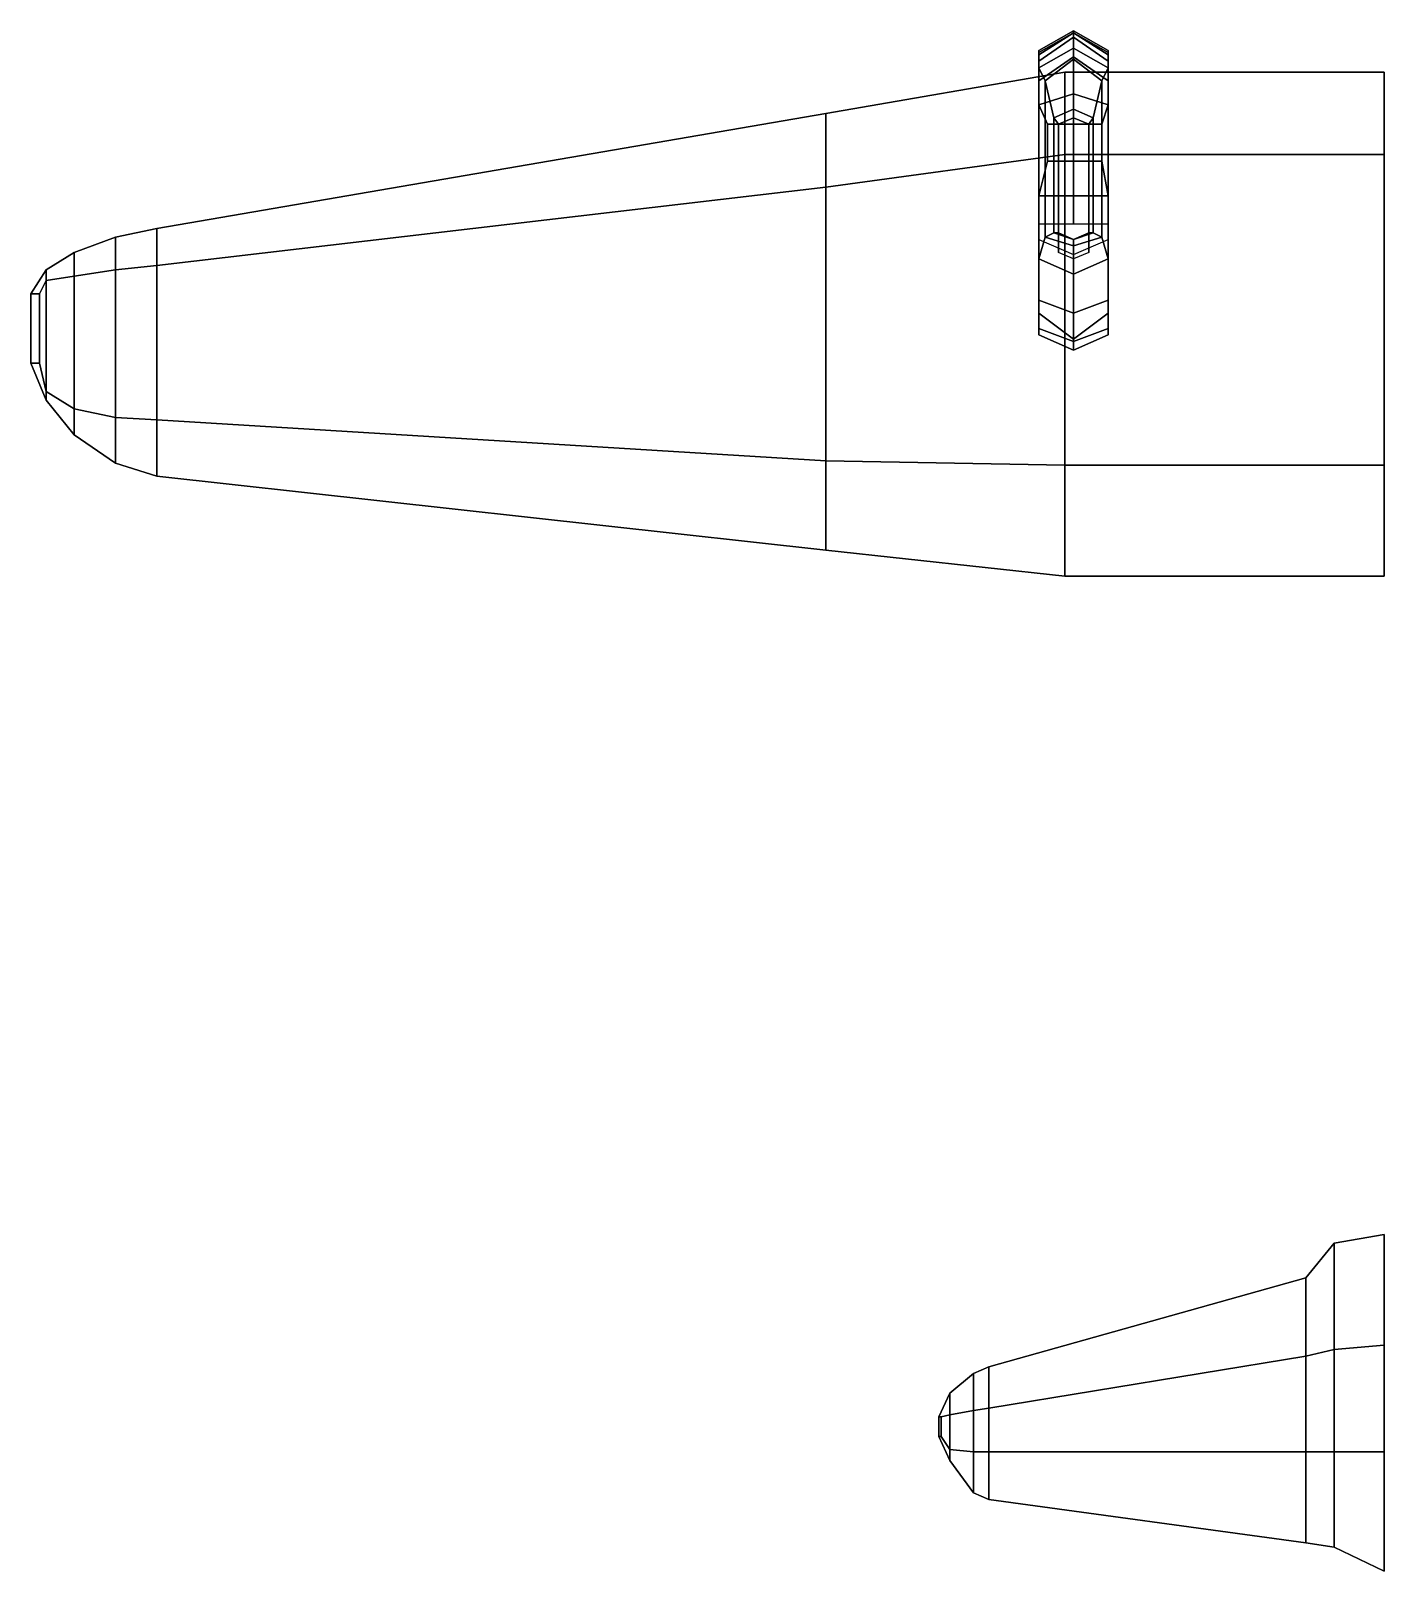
# Model space of a CAD drawing. Extents: x -6.23 to 0, y -4.26 to 2.83.
import ezdxf

# ---------------------------------------------------------------- set-up
doc = ezdxf.new("R2010")
doc.units = 0
doc.layers.add('WING1', color=5, linetype='CONTINUOUS')

msp = doc.modelspace()

# ---------------------------------------------------------------- linework, layer by layer
at = {"layer": 'WING1'}
for points in [[(-1.43, 2.82, -1.37), (-1.43, 2.83, -1.43), (-1.59, 2.74, -1.43), (-1.59, 2.73, -1.37)], [(-1.43, 2.83, -1.43), (-1.43, 2.83, -1.5), (-1.59, 2.74, -1.5), (-1.59, 2.74, -1.43)], [(-1.43, 2.83, -1.5), (-1.43, 2.82, -1.56), (-1.59, 2.72, -1.56), (-1.59, 2.74, -1.5)], [(-1.43, 2.75, -1.24), (-1.43, 2.82, -1.37), (-1.59, 2.73, -1.37), (-1.59, 2.66, -1.24)], [(-1.43, 2.82, -1.56), (-1.43, 2.8, -1.62), (-1.59, 2.69, -1.62), (-1.59, 2.72, -1.56)], [(-1.43, 2.8, -1.62), (-1.43, 2.71, -1.73), (-1.59, 2.6, -1.73), (-1.59, 2.69, -1.62)], [(-1.27, 2.74, -1.5), (-1.27, 2.72, -1.56), (-1.43, 2.82, -1.56), (-1.43, 2.83, -1.5)], [(-1.27, 2.74, -1.43), (-1.27, 2.74, -1.5), (-1.43, 2.83, -1.5), (-1.43, 2.83, -1.43)], [(-1.27, 2.73, -1.37), (-1.27, 2.74, -1.43), (-1.43, 2.83, -1.43), (-1.43, 2.82, -1.37)], [(-1.27, 2.72, -1.56), (-1.27, 2.69, -1.62), (-1.43, 2.8, -1.62), (-1.43, 2.82, -1.56)], [(-1.27, 2.66, -1.24), (-1.27, 2.73, -1.37), (-1.43, 2.82, -1.37), (-1.43, 2.75, -1.24)], [(-1.27, 2.69, -1.62), (-1.27, 2.6, -1.73), (-1.43, 2.71, -1.73), (-1.43, 2.8, -1.62)], [(-1.43, 2.7, -1.18), (-1.43, 2.75, -1.24), (-1.59, 2.66, -1.24), (-1.56, 2.6, -1.18)], [(-1.59, 2.74, -1.43), (-1.59, 1.43, -1.43), (-1.59, 1.53, -1.37), (-1.59, 2.73, -1.37)], [(-1.59, 2.74, -1.5), (-1.59, 1.43, -1.5), (-1.59, 1.43, -1.43), (-1.59, 2.74, -1.43)], [(-1.59, 2.72, -1.56), (-1.59, 1.46, -1.56), (-1.59, 1.43, -1.5), (-1.59, 2.74, -1.5)], [(-1.59, 2.73, -1.37), (-1.59, 1.53, -1.37), (-1.59, 1.78, -1.24), (-1.59, 2.66, -1.24)], [(-1.59, 2.69, -1.62), (-1.59, 1.59, -1.62), (-1.59, 1.46, -1.56), (-1.59, 2.72, -1.56)], [(-1.43, 2.71, -1.73), (-1.43, 2.54, -1.78), (-1.59, 2.49, -1.78), (-1.59, 2.6, -1.73)], [(-1.43, 2.47, -1.09), (-1.43, 2.7, -1.18), (-1.56, 2.6, -1.18), (-1.52, 2.43, -1.09)], [(-1.3, 2.6, -1.18), (-1.27, 2.66, -1.24), (-1.43, 2.75, -1.24), (-1.43, 2.7, -1.18)], [(-1.27, 2.6, -1.73), (-1.27, 2.49, -1.78), (-1.43, 2.54, -1.78), (-1.43, 2.71, -1.73)], [(-1.34, 2.43, -1.09), (-1.3, 2.6, -1.18), (-1.43, 2.7, -1.18), (-1.43, 2.47, -1.09)], [(-1.27, 1.43, -1.5), (-1.27, 1.46, -1.56), (-1.27, 2.72, -1.56), (-1.27, 2.74, -1.5)], [(-1.27, 1.43, -1.43), (-1.27, 1.43, -1.5), (-1.27, 2.74, -1.5), (-1.27, 2.74, -1.43)], [(-1.27, 1.53, -1.37), (-1.27, 1.43, -1.43), (-1.27, 2.74, -1.43), (-1.27, 2.73, -1.37)], [(-1.27, 1.78, -1.24), (-1.27, 1.53, -1.37), (-1.27, 2.73, -1.37), (-1.27, 2.66, -1.24)], [(-1.27, 1.46, -1.56), (-1.27, 1.59, -1.62), (-1.27, 2.69, -1.62), (-1.27, 2.72, -1.56)], [(-2.57, 2.11, -0.14), (-1.47, 2.26, -0.24), (-1.47, 2.64, -0.42), (-2.57, 2.45, -0.28)], [(-2.57, 2.45, -0.28), (-1.47, 2.64, -0.42), (-1.47, 2.26, -0.6), (-2.57, 2.11, -0.41)], [(-1.59, 2.6, -1.73), (-1.59, 1.87, -1.73), (-1.59, 1.59, -1.62), (-1.59, 2.69, -1.62)], [(-1.59, 2.66, -1.24), (-1.59, 1.78, -1.24), (-1.56, 1.88, -1.18), (-1.56, 2.6, -1.18)], [(-1.47, 2.26, -0.24), (0, 2.26, -0.25), (0, 2.64, -0.43), (-1.47, 2.64, -0.42)], [(-1.47, 2.64, -0.42), (0, 2.64, -0.43), (0, 2.26, -0.59), (-1.47, 2.26, -0.6)], [(-1.3, 1.88, -1.18), (-1.27, 1.78, -1.24), (-1.27, 2.66, -1.24), (-1.3, 2.6, -1.18)], [(-1.27, 1.59, -1.62), (-1.27, 1.87, -1.73), (-1.27, 2.6, -1.73), (-1.27, 2.69, -1.62)], [(-1.59, 2.49, -1.78), (-1.59, 2.07, -1.78), (-1.59, 1.94, -1.73), (-1.59, 2.6, -1.73)], [(-1.56, 2.6, -1.18), (-1.56, 1.88, -1.18), (-1.52, 1.9, -1.09), (-1.52, 2.43, -1.09)], [(-1.34, 1.9, -1.09), (-1.3, 1.88, -1.18), (-1.3, 2.6, -1.18), (-1.34, 2.43, -1.09)], [(-1.27, 1.94, -1.73), (-1.27, 2.07, -1.78), (-1.27, 2.49, -1.78), (-1.27, 2.6, -1.73)], [(-1.43, 2.54, -1.78), (-1.43, 2.07, -1.78), (-1.59, 2.07, -1.78), (-1.59, 2.49, -1.78)], [(-1.59, 2.49, -1.78), (-1.59, 2.07, -1.78), (-1.43, 2.07, -1.78), (-1.43, 2.54, -1.78)], [(-1.43, 2.54, -1.78), (-1.43, 2.4, -1.81), (-1.55, 2.4, -1.81), (-1.59, 2.49, -1.78)], [(-1.55, 2.4, -1.81), (-1.55, 2.23, -1.81), (-1.59, 2.07, -1.78), (-1.59, 2.49, -1.78)], [(-1.43, 2.4, -1.81), (-1.43, 2.23, -1.81), (-1.43, 2.07, -1.78), (-1.43, 2.54, -1.78)], [(-1.27, 2.49, -1.78), (-1.3, 2.4, -1.81), (-1.43, 2.4, -1.81), (-1.43, 2.54, -1.78)], [(-1.43, 2.54, -1.78), (-1.43, 2.07, -1.78), (-1.27, 2.07, -1.78), (-1.27, 2.49, -1.78)], [(-1.27, 2.49, -1.78), (-1.27, 2.07, -1.78), (-1.43, 2.07, -1.78), (-1.43, 2.54, -1.78)], [(-1.43, 2.07, -1.78), (-1.43, 2.23, -1.81), (-1.43, 2.4, -1.81), (-1.43, 2.54, -1.78)], [(-1.27, 2.07, -1.78), (-1.3, 2.23, -1.81), (-1.3, 2.4, -1.81), (-1.27, 2.49, -1.78)], [(-5.65, 1.75, 0.13), (-2.57, 2.11, -0.14), (-2.57, 2.45, -0.28), (-5.65, 1.92, 0.07)], [(-5.65, 1.92, 0.07), (-2.57, 2.45, -0.28), (-2.57, 2.11, -0.41), (-5.65, 1.75, 0.02)], [(-1.43, 2.43, -0.91), (-1.43, 2.47, -1.09), (-1.52, 2.43, -1.09), (-1.5, 2.4, -0.91)], [(-1.52, 2.43, -1.09), (-1.52, 1.9, -1.09), (-1.5, 1.9, -0.91), (-1.5, 2.4, -0.91)], [(-1.43, 2.43, -0.57), (-1.43, 2.43, -0.73), (-1.5, 2.4, -0.73), (-1.5, 2.4, -0.57)], [(-1.43, 2.43, -0.73), (-1.43, 2.43, -0.91), (-1.5, 2.4, -0.91), (-1.5, 2.4, -0.73)], [(-1.36, 2.4, -0.91), (-1.34, 2.43, -1.09), (-1.43, 2.47, -1.09), (-1.43, 2.43, -0.91)], [(-1.36, 2.4, -0.73), (-1.36, 2.4, -0.91), (-1.43, 2.43, -0.91), (-1.43, 2.43, -0.73)], [(-1.36, 2.4, -0.57), (-1.36, 2.4, -0.73), (-1.43, 2.43, -0.73), (-1.43, 2.43, -0.57)], [(-1.36, 1.9, -0.91), (-1.34, 1.9, -1.09), (-1.34, 2.43, -1.09), (-1.36, 2.4, -0.91)], [(-1.43, 2.4, -1.81), (-1.43, 2.23, -1.81), (-1.55, 2.23, -1.81), (-1.55, 2.4, -1.81)], [(-1.5, 2.4, -0.91), (-1.5, 1.9, -0.91), (-1.5, 1.9, -0.73), (-1.5, 2.4, -0.73)], [(-1.5, 2.4, -0.73), (-1.5, 1.9, -0.73), (-1.5, 1.81, -0.6), (-1.5, 2.4, -0.57)], [(-1.3, 2.4, -1.81), (-1.3, 2.23, -1.81), (-1.43, 2.23, -1.81), (-1.43, 2.4, -1.81)], [(-1.36, 1.9, -0.73), (-1.36, 1.9, -0.91), (-1.36, 2.4, -0.91), (-1.36, 2.4, -0.73)], [(-1.36, 1.81, -0.6), (-1.36, 1.9, -0.73), (-1.36, 2.4, -0.73), (-1.36, 2.4, -0.57)], [(-1.47, 0.83, -0.24), (-1.47, 2.26, -0.24), (-2.57, 2.11, -0.14), (-2.57, 0.85, -0.14)], [(-2.57, 2.11, -0.41), (-1.47, 2.26, -0.6), (-1.47, 0.83, -0.6), (-2.57, 0.85, -0.41)], [(-1.59, 2.07, -1.78), (-1.55, 2.23, -1.81), (-1.43, 2.23, -1.81), (-1.43, 2.07, -1.78)], [(0, 0.83, -0.25), (0, 2.26, -0.25), (-1.47, 2.26, -0.24), (-1.47, 0.83, -0.24)], [(-1.47, 2.26, -0.6), (0, 2.26, -0.59), (0, 0.83, -0.59), (-1.47, 0.83, -0.6)], [(-1.43, 2.07, -1.78), (-1.43, 2.23, -1.81), (-1.3, 2.23, -1.81), (-1.27, 2.07, -1.78)], [(-2.57, 0.85, -0.14), (-2.57, 2.11, -0.14), (-5.65, 1.75, 0.13), (-5.65, 1.04, 0.13)], [(-5.65, 1.75, 0.02), (-2.57, 2.11, -0.41), (-2.57, 0.85, -0.41), (-5.65, 1.04, 0.02)], [(-1.59, 1.94, -1.73), (-1.59, 2.07, -1.78), (-1.43, 2.07, -1.78), (-1.43, 1.94, -1.73)], [(-1.43, 1.94, -1.73), (-1.43, 2.07, -1.78), (-1.27, 2.07, -1.78), (-1.27, 1.94, -1.73)], [(-5.84, 1.73, 0.15), (-5.65, 1.75, 0.13), (-5.65, 1.92, 0.07), (-5.84, 1.88, 0.1)], [(-5.84, 1.88, 0.1), (-5.65, 1.92, 0.07), (-5.65, 1.75, 0.02), (-5.84, 1.73, 0.05)], [(-6.03, 1.7, 0.17), (-5.84, 1.73, 0.15), (-5.84, 1.88, 0.1), (-6.03, 1.81, 0.13)], [(-6.03, 1.81, 0.13), (-5.84, 1.88, 0.1), (-5.84, 1.73, 0.05), (-6.03, 1.7, 0.09)], [(-1.56, 1.88, -1.18), (-1.59, 1.78, -1.24), (-1.43, 1.71, -1.24), (-1.43, 1.84, -1.18)], [(-1.59, 1.59, -1.62), (-1.59, 1.87, -1.73), (-1.43, 1.8, -1.73), (-1.43, 1.53, -1.62)], [(-1.52, 1.9, -1.09), (-1.56, 1.88, -1.18), (-1.43, 1.84, -1.18), (-1.43, 1.87, -1.09)], [(-1.5, 1.9, -0.91), (-1.52, 1.9, -1.09), (-1.43, 1.87, -1.09), (-1.43, 1.87, -0.91)], [(-1.5, 1.81, -0.6), (-1.5, 1.9, -0.73), (-1.43, 1.87, -0.73), (-1.43, 1.78, -0.6)], [(-1.5, 1.9, -0.73), (-1.5, 1.9, -0.91), (-1.43, 1.87, -0.91), (-1.43, 1.87, -0.73)], [(-1.43, 1.87, -1.09), (-1.43, 1.84, -1.18), (-1.3, 1.88, -1.18), (-1.34, 1.9, -1.09)], [(-1.43, 1.87, -0.91), (-1.43, 1.87, -1.09), (-1.34, 1.9, -1.09), (-1.36, 1.9, -0.91)], [(-1.43, 1.87, -0.73), (-1.43, 1.87, -0.91), (-1.36, 1.9, -0.91), (-1.36, 1.9, -0.73)], [(-1.43, 1.78, -0.6), (-1.43, 1.87, -0.73), (-1.36, 1.9, -0.73), (-1.36, 1.81, -0.6)], [(-1.43, 1.84, -1.18), (-1.43, 1.71, -1.24), (-1.27, 1.78, -1.24), (-1.3, 1.88, -1.18)], [(-1.43, 1.53, -1.62), (-1.43, 1.8, -1.73), (-1.27, 1.87, -1.73), (-1.27, 1.59, -1.62)], [(-6.16, 1.68, 0.18), (-6.03, 1.7, 0.17), (-6.03, 1.81, 0.13), (-6.16, 1.73, 0.16)], [(-6.16, 1.73, 0.16), (-6.03, 1.81, 0.13), (-6.03, 1.7, 0.09), (-6.16, 1.68, 0.13)], [(-1.59, 1.78, -1.24), (-1.59, 1.53, -1.37), (-1.43, 1.41, -1.37), (-1.43, 1.71, -1.24)], [(-1.43, 1.71, -1.24), (-1.43, 1.41, -1.37), (-1.27, 1.53, -1.37), (-1.27, 1.78, -1.24)], [(-6.19, 1.62, 0.18), (-6.16, 1.68, 0.18), (-6.16, 1.73, 0.16), (-6.23, 1.62, 0.16)], [(-6.23, 1.62, 0.16), (-6.16, 1.73, 0.16), (-6.16, 1.68, 0.13), (-6.19, 1.62, 0.14)], [(-5.84, 1.05, 0.15), (-5.84, 1.73, 0.15), (-6.03, 1.7, 0.17), (-6.03, 1.09, 0.17)], [(-6.03, 1.7, 0.09), (-5.84, 1.73, 0.05), (-5.84, 1.05, 0.05), (-6.03, 1.09, 0.09)], [(-5.65, 1.04, 0.13), (-5.65, 1.75, 0.13), (-5.84, 1.73, 0.15), (-5.84, 1.05, 0.15)], [(-5.84, 1.73, 0.05), (-5.65, 1.75, 0.02), (-5.65, 1.04, 0.02), (-5.84, 1.05, 0.05)], [(-6.16, 1.17, 0.18), (-6.16, 1.68, 0.18), (-6.19, 1.62, 0.18), (-6.19, 1.3, 0.18)], [(-6.19, 1.62, 0.14), (-6.16, 1.68, 0.13), (-6.16, 1.17, 0.13), (-6.19, 1.3, 0.14)], [(-6.03, 1.09, 0.17), (-6.03, 1.7, 0.17), (-6.16, 1.68, 0.18), (-6.16, 1.17, 0.18)], [(-6.16, 1.68, 0.13), (-6.03, 1.7, 0.09), (-6.03, 1.09, 0.09), (-6.16, 1.17, 0.13)], [(-6.19, 1.3, 0.18), (-6.19, 1.62, 0.18), (-6.23, 1.62, 0.16), (-6.23, 1.3, 0.16)], [(-6.23, 1.3, 0.16), (-6.23, 1.62, 0.16), (-6.19, 1.62, 0.14), (-6.19, 1.3, 0.14)], [(-1.59, 1.46, -1.56), (-1.59, 1.59, -1.62), (-1.43, 1.53, -1.62), (-1.43, 1.4, -1.56)], [(-1.43, 1.4, -1.56), (-1.43, 1.53, -1.62), (-1.27, 1.59, -1.62), (-1.27, 1.46, -1.56)], [(-1.59, 1.53, -1.37), (-1.59, 1.43, -1.43), (-1.43, 1.36, -1.43), (-1.43, 1.41, -1.37)], [(-1.43, 1.41, -1.37), (-1.43, 1.36, -1.43), (-1.27, 1.43, -1.43), (-1.27, 1.53, -1.37)], [(-1.59, 1.43, -1.5), (-1.59, 1.46, -1.56), (-1.43, 1.4, -1.56), (-1.43, 1.36, -1.5)], [(-1.59, 1.43, -1.43), (-1.59, 1.43, -1.5), (-1.43, 1.36, -1.5), (-1.43, 1.36, -1.43)], [(-1.43, 1.36, -1.5), (-1.43, 1.4, -1.56), (-1.27, 1.46, -1.56), (-1.27, 1.43, -1.5)], [(-1.43, 1.36, -1.43), (-1.43, 1.36, -1.5), (-1.27, 1.43, -1.5), (-1.27, 1.43, -1.43)], [(-6.23, 1.3, 0.16), (-6.16, 1.13, 0.16), (-6.16, 1.17, 0.18), (-6.19, 1.3, 0.18)], [(-6.19, 1.3, 0.14), (-6.16, 1.17, 0.13), (-6.16, 1.13, 0.16), (-6.23, 1.3, 0.16)], [(-6.16, 1.13, 0.16), (-6.03, 0.97, 0.13), (-6.03, 1.09, 0.17), (-6.16, 1.17, 0.18)], [(-6.16, 1.17, 0.13), (-6.03, 1.09, 0.09), (-6.03, 0.97, 0.13), (-6.16, 1.13, 0.16)], [(-6.03, 0.97, 0.13), (-5.84, 0.84, 0.1), (-5.84, 1.05, 0.15), (-6.03, 1.09, 0.17)], [(-6.03, 1.09, 0.09), (-5.84, 1.05, 0.05), (-5.84, 0.84, 0.1), (-6.03, 0.97, 0.13)], [(-5.84, 0.84, 0.1), (-5.65, 0.78, 0.07), (-5.65, 1.04, 0.13), (-5.84, 1.05, 0.15)], [(-5.84, 1.05, 0.05), (-5.65, 1.04, 0.02), (-5.65, 0.78, 0.07), (-5.84, 0.84, 0.1)], [(-5.65, 0.78, 0.07), (-2.57, 0.44, -0.28), (-2.57, 0.85, -0.14), (-5.65, 1.04, 0.13)], [(-5.65, 1.04, 0.02), (-2.57, 0.85, -0.41), (-2.57, 0.44, -0.28), (-5.65, 0.78, 0.07)], [(-2.57, 0.44, -0.28), (-1.47, 0.32, -0.42), (-1.47, 0.83, -0.24), (-2.57, 0.85, -0.14)], [(-2.57, 0.85, -0.41), (-1.47, 0.83, -0.6), (-1.47, 0.32, -0.42), (-2.57, 0.44, -0.28)], [(-1.47, 0.32, -0.42), (0, 0.32, -0.43), (0, 0.83, -0.25), (-1.47, 0.83, -0.24)], [(-1.47, 0.83, -0.6), (0, 0.83, -0.59), (0, 0.32, -0.43), (-1.47, 0.32, -0.42)], [(-0.36, -3.27, 0.2), (-0.23, -3.24, 0.2), (-0.23, -2.75, 0.13), (-0.36, -2.91, 0.13)], [(-0.36, -2.91, 0.13), (-0.23, -2.75, 0.13), (-0.23, -3.24, 0.06), (-0.36, -3.27, 0.06)], [(-0.23, -3.24, 0.2), (0, -3.22, 0.2), (0, -2.71, 0.13), (-0.23, -2.75, 0.13)], [(-0.23, -2.75, 0.13), (0, -2.71, 0.13), (0, -3.22, 0.06), (-0.23, -3.24, 0.06)], [(-1.82, -3.51, 0.17), (-0.36, -3.27, 0.2), (-0.36, -2.91, 0.13), (-1.82, -3.32, 0.13)], [(-1.82, -3.32, 0.13), (-0.36, -2.91, 0.13), (-0.36, -3.27, 0.06), (-1.82, -3.51, 0.11)], [(-0.23, -3.71, 0.2), (-0.23, -3.24, 0.2), (-0.36, -3.27, 0.2), (-0.36, -3.71, 0.2)], [(-0.36, -3.27, 0.06), (-0.23, -3.24, 0.06), (-0.23, -3.71, 0.06), (-0.36, -3.71, 0.06)], [(0, -3.71, 0.2), (0, -3.22, 0.2), (-0.23, -3.24, 0.2), (-0.23, -3.71, 0.2)], [(-0.23, -3.24, 0.06), (0, -3.22, 0.06), (0, -3.71, 0.06), (-0.23, -3.71, 0.06)], [(-1.89, -3.52, 0.17), (-1.82, -3.51, 0.17), (-1.82, -3.32, 0.13), (-1.89, -3.35, 0.13)], [(-1.89, -3.35, 0.13), (-1.82, -3.32, 0.13), (-1.82, -3.51, 0.11), (-1.89, -3.52, 0.11)], [(-0.36, -3.71, 0.2), (-0.36, -3.27, 0.2), (-1.82, -3.51, 0.17), (-1.82, -3.71, 0.17)], [(-1.82, -3.51, 0.11), (-0.36, -3.27, 0.06), (-0.36, -3.71, 0.06), (-1.82, -3.71, 0.11)], [(-2, -3.54, 0.16), (-1.89, -3.52, 0.17), (-1.89, -3.35, 0.13), (-2, -3.44, 0.13)], [(-2, -3.44, 0.13), (-1.89, -3.35, 0.13), (-1.89, -3.52, 0.11), (-2, -3.54, 0.11)], [(-2.04, -3.55, 0.15), (-2, -3.54, 0.16), (-2, -3.44, 0.13), (-2.05, -3.55, 0.13)], [(-2.05, -3.55, 0.13), (-2, -3.44, 0.13), (-2, -3.54, 0.11), (-2.04, -3.55, 0.12)], [(-2, -3.7, 0.16), (-2, -3.54, 0.16), (-2.04, -3.55, 0.15), (-2.04, -3.64, 0.15)], [(-2.04, -3.55, 0.12), (-2, -3.54, 0.11), (-2, -3.7, 0.11), (-2.04, -3.64, 0.12)], [(-1.89, -3.71, 0.17), (-1.89, -3.52, 0.17), (-2, -3.54, 0.16), (-2, -3.7, 0.16)], [(-2, -3.54, 0.11), (-1.89, -3.52, 0.11), (-1.89, -3.71, 0.11), (-2, -3.7, 0.11)], [(-1.82, -3.71, 0.17), (-1.82, -3.51, 0.17), (-1.89, -3.52, 0.17), (-1.89, -3.71, 0.17)], [(-1.89, -3.52, 0.11), (-1.82, -3.51, 0.11), (-1.82, -3.71, 0.11), (-1.89, -3.71, 0.11)], [(-2.04, -3.64, 0.15), (-2.04, -3.55, 0.15), (-2.05, -3.55, 0.13), (-2.05, -3.64, 0.13)], [(-2.05, -3.64, 0.13), (-2.05, -3.55, 0.13), (-2.04, -3.55, 0.12), (-2.04, -3.64, 0.12)], [(-2.05, -3.64, 0.13), (-2, -3.75, 0.13), (-2, -3.7, 0.16), (-2.04, -3.64, 0.15)], [(-2.04, -3.64, 0.12), (-2, -3.7, 0.11), (-2, -3.75, 0.13), (-2.05, -3.64, 0.13)], [(-2, -3.75, 0.13), (-1.89, -3.9, 0.13), (-1.89, -3.71, 0.17), (-2, -3.7, 0.16)], [(-2, -3.7, 0.11), (-1.89, -3.71, 0.11), (-1.89, -3.9, 0.13), (-2, -3.75, 0.13)], [(-1.89, -3.9, 0.13), (-1.82, -3.93, 0.13), (-1.82, -3.71, 0.17), (-1.89, -3.71, 0.17)], [(-1.89, -3.71, 0.11), (-1.82, -3.71, 0.11), (-1.82, -3.93, 0.13), (-1.89, -3.9, 0.13)], [(-1.82, -3.93, 0.13), (-0.36, -4.13, 0.13), (-0.36, -3.71, 0.2), (-1.82, -3.71, 0.17)], [(-1.82, -3.71, 0.11), (-0.36, -3.71, 0.06), (-0.36, -4.13, 0.13), (-1.82, -3.93, 0.13)], [(-0.36, -4.13, 0.13), (-0.23, -4.15, 0.13), (-0.23, -3.71, 0.2), (-0.36, -3.71, 0.2)], [(-0.36, -3.71, 0.06), (-0.23, -3.71, 0.06), (-0.23, -4.15, 0.13), (-0.36, -4.13, 0.13)], [(-0.23, -4.15, 0.13), (0, -4.26, 0.13), (0, -3.71, 0.2), (-0.23, -3.71, 0.2)], [(-0.23, -3.71, 0.06), (0, -3.71, 0.06), (0, -4.26, 0.13), (-0.23, -4.15, 0.13)]]:
    msp.add_3dface(points, dxfattribs=at)

doc.saveas('drawing.dxf')
